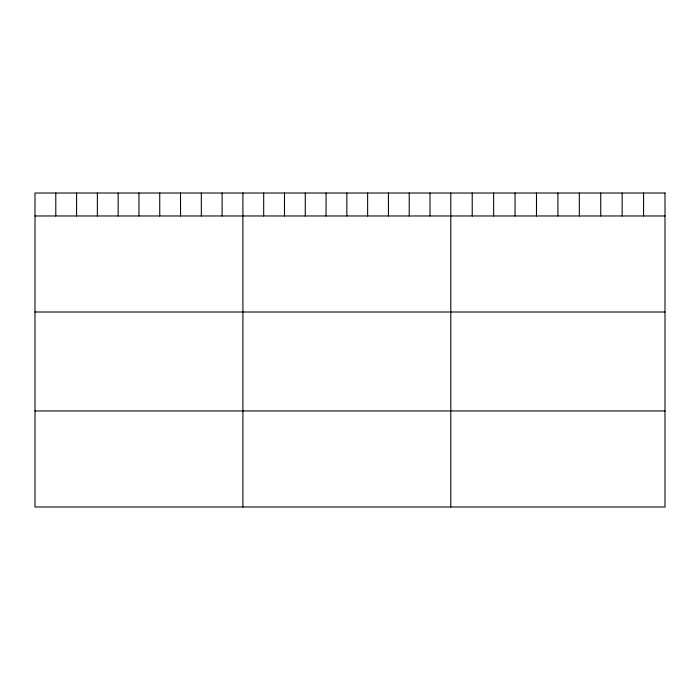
<?xml version="1.0" encoding="UTF-8"?>
<svg xmlns="http://www.w3.org/2000/svg" width="700" height="700" viewBox="0 0 700 700"><rect width="100%" height="100%" fill="white"/><g stroke="black" fill="none" stroke-linecap="round" stroke-linejoin="round"><path stroke-width="1.05" d="M35 215.968L665 215.968M35 312.007L665 312.007M35 410.953L665 410.953M643.58 193.016L643.58 215.968M622.16 193.016L622.16 215.968M600.74 193.016L600.74 215.968M579.32 193.016L579.32 215.968M557.9 193.016L557.9 215.968M536.48 193.016L536.48 215.968M515.06 193.016L515.06 215.968M493.64 193.016L493.64 215.968M472.22 193.016L472.22 215.968M450.8 193.016L450.8 506.984M430.01 193.016L430.01 215.968M409.22 193.016L409.22 215.968M388.43 193.016L388.43 215.968M367.64 193.016L367.64 215.968M346.85 193.016L346.85 215.968M326.06 193.016L326.06 215.968M305.27 193.016L305.27 215.968M284.48 193.016L284.48 215.968M263.69 193.016L263.69 215.968M242.9 193.016L242.9 506.984M222.11 193.016L222.11 215.968M201.32 193.016L201.32 215.968M180.53 193.016L180.53 215.968M159.74 193.016L159.74 215.968M138.95 193.016L138.95 215.968M118.16 193.016L118.16 215.968M97.37 193.016L97.37 215.968M76.58 193.016L76.58 215.968M55.79 193.016L55.79 215.968M665 193.016L35 193.016L35 506.984L665 506.984L665 193.016"/></g></svg>
